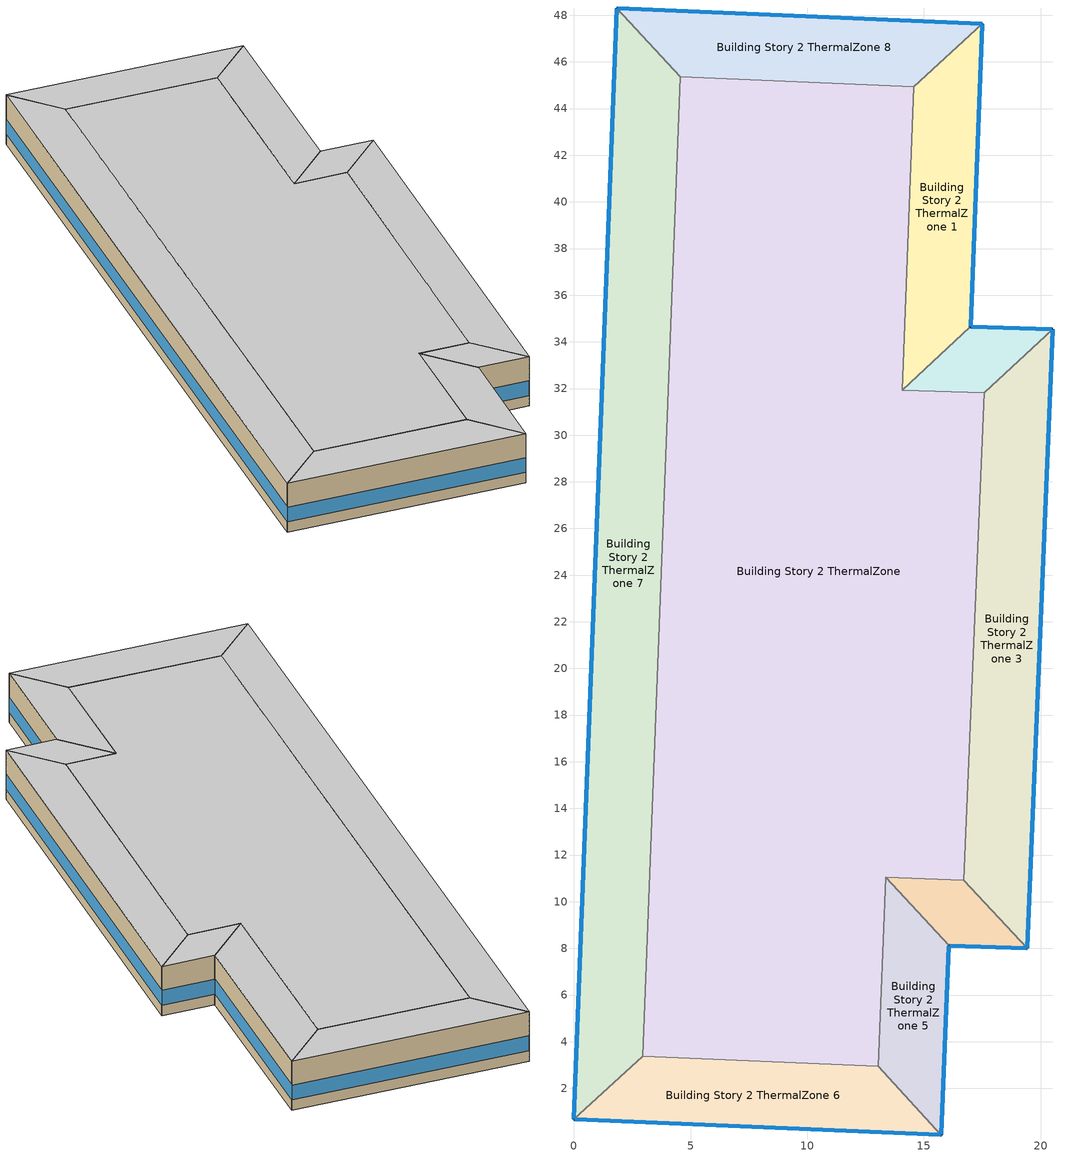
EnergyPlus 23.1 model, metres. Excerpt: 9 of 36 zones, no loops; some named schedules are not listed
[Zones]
Building Story 2 ThermalZone
 floor adiabatic (Typical Interior Ceiling): 14.56,44.93 14.07,31.92 17.59,31.82 16.71,10.93 13.36,11.04 13.03,2.94 2.94,3.38 4.55,45.37 z3.6
 wall adiabatic (Typical Interior Wall): 14.07,31.92 14.56,44.93 4.55,45.37 2.94,3.38 13.03,2.94 13.36,11.04 16.71,10.93 17.59,31.82 14.07,31.92 z3.6:7.2
 ceiling adiabatic (Typical Interior Floor): 4.55,45.37 2.94,3.38 13.03,2.94 13.36,11.04 16.71,10.93 17.59,31.82 14.07,31.92 14.56,44.93 z7.2
Building Story 2 ThermalZone 1
 floor adiabatic (Typical Interior Ceiling): 17.5,47.64 17,34.65 14.07,31.92 14.56,44.93 z3.6
 wall outside (Typical Insulated Steel Framed Exterior Wall R-12.99): 17,34.65 17.5,47.64 z3.6:7.2
 wall adiabatic (Typical Interior Wall): 17.5,47.64 14.56,44.93 14.07,31.92 17,34.65 z3.6:7.2
 window (U 0.55 SHGC 0.25): 17,34.68 17.5,47.62 z4.36:5.45
 ceiling adiabatic (Typical Interior Floor): 14.56,44.93 14.07,31.92 17,34.65 17.5,47.64 z7.2
Building Story 2 ThermalZone 2
 floor adiabatic (Typical Interior Ceiling): 17,34.65 20.52,34.54 17.59,31.82 14.07,31.92 z3.6
 wall outside (Typical Insulated Steel Framed Exterior Wall R-12.99): 20.52,34.54 17,34.65 z3.6:7.2
 wall adiabatic (Typical Interior Wall): 17,34.65 14.07,31.92 17.59,31.82 20.52,34.54 z3.6:7.2
 window (U 0.55 SHGC 0.25): 20.49,34.54 17.02,34.65 z4.36:5.46
 ceiling adiabatic (Typical Interior Floor): 14.07,31.92 17.59,31.82 20.52,34.54 17,34.65 z7.2
Building Story 2 ThermalZone 3
 floor adiabatic (Typical Interior Ceiling): 20.52,34.54 19.43,8 16.71,10.93 17.59,31.82 z3.6
 wall outside (Typical Insulated Steel Framed Exterior Wall R-12.99): 19.43,8 20.52,34.54 z3.6:7.2
 wall adiabatic (Typical Interior Wall): 20.52,34.54 17.59,31.82 16.71,10.93 19.43,8 z3.6:7.2
 window (U 0.55 SHGC 0.25): 19.43,8.02 20.51,34.51 z4.36:5.44
 ceiling adiabatic (Typical Interior Floor): 17.59,31.82 16.71,10.93 19.43,8 20.52,34.54 z7.2
Building Story 2 ThermalZone 4
 floor adiabatic (Typical Interior Ceiling): 19.43,8 16.08,8.11 13.36,11.04 16.71,10.93 z3.6
 wall outside (Typical Insulated Steel Framed Exterior Wall R-12.99): 16.08,8.11 19.43,8 z3.6:7.2
 wall adiabatic (Typical Interior Wall): 19.43,8 16.71,10.93 13.36,11.04 16.08,8.11 z3.6:7.2
 window (U 0.55 SHGC 0.25): 16.1,8.11 19.4,8 z4.36:5.46
 ceiling adiabatic (Typical Interior Floor): 16.71,10.93 13.36,11.04 16.08,8.11 19.43,8 z7.2
Building Story 2 ThermalZone 5
 floor adiabatic (Typical Interior Ceiling): 16.08,8.11 15.74,0 13.03,2.94 13.36,11.04 z3.6
 wall outside (Typical Insulated Steel Framed Exterior Wall R-12.99): 15.74,0 16.08,8.11 z3.6:7.2
 wall adiabatic (Typical Interior Wall): 16.08,8.11 13.36,11.04 13.03,2.94 15.74,0 z3.6:7.2
 window (U 0.55 SHGC 0.25): 15.74,0.03 16.08,8.08 z4.36:5.45
 ceiling adiabatic (Typical Interior Floor): 13.36,11.04 13.03,2.94 15.74,0 16.08,8.11 z7.2
Building Story 2 ThermalZone 6
 floor adiabatic (Typical Interior Ceiling): 15.74,0 0,0.67 2.94,3.38 13.03,2.94 z3.6
 wall outside (Typical Insulated Steel Framed Exterior Wall R-12.99): 0,0.67 15.74,0 z3.6:7.2
 wall adiabatic (Typical Interior Wall): 15.74,0 13.03,2.94 2.94,3.38 0,0.67 z3.6:7.2
 window (U 0.55 SHGC 0.25): 0.03,0.67 15.72,0 z4.36:5.45
 ceiling adiabatic (Typical Interior Ceiling): 13.03,2.94 2.94,3.38 0,0.67 15.74,0 z7.2
Building Story 2 ThermalZone 7
 floor adiabatic (Typical Interior Floor): 0,0.67 1.84,48.31 4.55,45.37 2.94,3.38 z3.6
 wall outside (Typical Insulated Steel Framed Exterior Wall R-12.99): 1.84,48.31 0,0.67 z3.6:7.2
 wall adiabatic (Typical Interior Wall): 0,0.67 2.94,3.38 4.55,45.37 1.84,48.31 z3.6:7.2
 window (U 0.55 SHGC 0.25): 1.84,48.29 0,0.69 z4.36:5.44
 ceiling adiabatic (Typical Interior Ceiling): 2.94,3.38 4.55,45.37 1.84,48.31 0,0.67 z7.2
Building Story 2 ThermalZone 8
 floor adiabatic (Typical Interior Floor): 1.84,48.31 17.5,47.64 14.56,44.93 4.55,45.37 z3.6
 wall outside (Typical Insulated Steel Framed Exterior Wall R-12.99): 17.5,47.64 1.84,48.31 z3.6:7.2
 wall adiabatic (Typical Interior Wall): 1.84,48.31 4.55,45.37 14.56,44.93 17.5,47.64 z3.6:7.2
 window (U 0.55 SHGC 0.25): 17.48,47.65 1.87,48.31 z4.36:5.45
 ceiling adiabatic (Typical Interior Ceiling): 4.55,45.37 14.56,44.93 17.5,47.64 1.84,48.31 z7.2
[Building]
bld_35: Terrain=City
[Site:Location]
Jack Northrop Fld H_CA_USA: Latitude {deg}=41.3121; Longitude {deg}=-105.584; Time Zone {hr}=-8; Elevation {m}=21
[Site:GroundTemperature:FCfactorMethod]
18.8, 14.3, 13.6, 13.2, 13.3, 12.6, 15.3, 15.6, 17.7, 19.4, 19.7, 18.5
[Site:WaterMainsTemperature]
Calculation Method=Correlation; Annual Average Outdoor Air Temperature {C}=8.96667; Maximum Difference In Monthly Average Outdoor Air Temperatures {deltaC}=26.2
[SizingPeriod:DesignDay] Day of Month=21; Dry-Bulb Temperature Range Modifier Type=DefaultMultipliers; Humidity Condition Type=Wetbulb; Barometric Pressure {Pa}=98769; Rain Indicator=No; Snow Indicator=No; Daylight Saving Time Indicator=No; Begin Environment Reset Mode=FullResetAtBeginEnvironment
Name | Month | Day Type | Maximum Dry-Bulb Temperature {C} | Daily Dry-Bulb Temperature Range {deltaC} | Wetbulb or DewPoint at Maximum Dry-Bulb {C} | Wind Speed {m/s} | Wind Direction {deg} | Solar Model Indicator | ASHRAE Clear Sky Optical Depth for Beam Irradiance (taub) | ASHRAE Clear Sky Optical Depth for Diffuse Irradiance (taud) | Sky Clearness
Buffalo Niagara Intl Ap Ann Clg .4% Condns DB=>MWB 1 | 7 | SummerDesignDay | 30.3 | 9.3 | 21.8 | 5.7 | 240 | ASHRAETau | 0.462 | 2.001
Buffalo Niagara Intl Ap Ann Clg .4% Condns WB=>MDB 1 | 7 | SummerDesignDay | 27.8 | 9.3 | 23.8 | 5.7 | 240 | ASHRAETau | 0.462 | 2.001
Buffalo Niagara Intl Ap Ann Htg 99.6% Condns DB 1 | 1 | WinterDesignDay | -16.3 | 0 | -16.3 | 5.1 | 270 | ASHRAEClearSky |  |  | 0
[Material] Thermal Absorptance=0.9; Solar Absorptance=0.7
Name | Roughness | Thickness {m} | Conductivity {W/m-K} | Density {kg/m3} | Specific Heat {J/kg-K} | Visible Absorptance
100mm Normalweight concrete floor | MediumRough | 0.1016 | 2.31045 | 2322 | 832.557 | 0.7
25mm Stucco | Smooth | 0.0254 | 0.72 | 1856 | 840 | 0.7
5/8 in. Gypsum Board | MediumSmooth | 0.0159 | 0.16 | 800 | 1090 | 0.7
G01 13mm gypsum board | Smooth | 0.0127 | 0.160031 | 800.001 | 1090.73 | 0.5
Std Wood 6inch 1; Std Wood 6inch 2 | MediumSmooth | 0.15 | 0.12 | 540 | 1210 | 0.7
[Material:NoMass] Roughness=Smooth; Thermal Absorptance=0.9; Solar Absorptance=0.7
Name | Thermal Resistance {m2-K/W} | Visible Absorptance
CP02 CARPET PAD | 0.21648 | 0.8
Typical Insulation R-10.81 | 1.90342 | 0.7
[WindowMaterial:Gas]
Gap_1_W_0_0032: Gas Type=Air; Thickness {m}=0.0032
[WindowMaterial:Glazing] Optical Data Type=SpectralAverage; Infrared Transmittance at Normal Incidence=0; Back Side Infrared Hemispherical Emissivity=0.84; Conductivity {W/m-K}=1; Dirt Correction Factor for Solar and Visible Transmittance=1; Solar Diffusing=No
Name | Thickness {m} | Solar Transmittance at Normal Incidence | Front Side Solar Reflectance at Normal Incidence | Back Side Solar Reflectance at Normal Incidence | Visible Transmittance at Normal Incidence | Front Side Visible Reflectance at Normal Incidence | Back Side Visible Reflectance at Normal Incidence | Front Side Infrared Hemispherical Emissivity
Glass_2022F_LayerAvg | 0.0039 | 0.355897 | 0.394095 | 0.265645 | 0.677694 | 0.042734 | 0.05547 | 0.046
Glass_2175_LayerAvg | 0.0086 | 0.167758 | 0.217606 | 0.437978 | 0.416044 | 0.078729 | 0.10654 | 0.84
[Construction]
InteriorFurnishings 1: Std Wood 6inch 1
InteriorFurnishings 2: Std Wood 6inch 2
Typical Insulated Steel Framed Exterior Wall R-12.99: 25mm Stucco, 5/8 in. Gypsum Board, Typical Insulation R-10.81, 5/8 in. Gypsum Board
Typical Interior Ceiling: CP02 CARPET PAD, 100mm Normalweight concrete floor
Typical Interior Floor: 100mm Normalweight concrete floor, CP02 CARPET PAD
Typical Interior Wall: G01 13mm gypsum board, G01 13mm gypsum board
U 0.55 SHGC 0.25: Glass_2175_LayerAvg, Gap_1_W_0_0032, Glass_2022F_LayerAvg
[Zone] Multiplier=1; Part of Total Floor Area=Yes
Building Story 2 ThermalZone; Building Story 2 ThermalZone 1; Building Story 2 ThermalZone 2; Building Story 2 ThermalZone 3; Building Story 2 ThermalZone 4; Building Story 2 ThermalZone 5; Building Story 2 ThermalZone 6; Building Story 2 ThermalZone 7; Building Story 2 ThermalZone 8
[Space] Space Type=Story Mid Blended Space Type
Name | Zone
Building Story 2 Space | Building Story 2 ThermalZone
Building Story 2 Space 1 | Building Story 2 ThermalZone 1
Building Story 2 Space 2 | Building Story 2 ThermalZone 2
Building Story 2 Space 3 | Building Story 2 ThermalZone 3
Building Story 2 Space 4 | Building Story 2 ThermalZone 4
Building Story 2 Space 5 | Building Story 2 ThermalZone 5
Building Story 2 Space 6 | Building Story 2 ThermalZone 6
Building Story 2 Space 7 | Building Story 2 ThermalZone 7
Building Story 2 Space 8 | Building Story 2 ThermalZone 8
[SpaceList]
Story Mid Blended Space Type: Building Story 2 Space 5, Building Story 2 Space 2, Building Story 2 Space 4, Building Story 2 Space 3, Building Story 2 Space, Building Story 2 Space 8, Building Story 2 Space 7, Building Story 2 Space 6, Building Story 2 Space 1
[InternalMass]
Name | Construction | Zone or ZoneList | Space or SpaceList | Surface Area {m2}
Building Story 2 Space 5 SecondarySchool Classroom A  - Story Mid Mass; Building Story 2 Space 5 SecondarySchool Classroom C  - Story Mid Mass | InteriorFurnishings 1 | Building Story 2 ThermalZone 5 | Building Story 2 Space 5 | 9.06851
Building Story 2 Space 2 SecondarySchool Classroom A  - Story Mid Mass; Building Story 2 Space 2 SecondarySchool Classroom C  - Story Mid Mass | InteriorFurnishings 1 | Building Story 2 ThermalZone 2 | Building Story 2 Space 2 | 3.91181
Building Story 2 Space 4 SecondarySchool Classroom A  - Story Mid Mass; Building Story 2 Space 4 SecondarySchool Classroom C  - Story Mid Mass | InteriorFurnishings 1 | Building Story 2 ThermalZone 4 | Building Story 2 Space 4 | 3.7592
Building Story 2 Space 3 SecondarySchool Classroom A  - Story Mid Mass; Building Story 2 Space 3 SecondarySchool Classroom C  - Story Mid Mass | InteriorFurnishings 1 | Building Story 2 ThermalZone 3 | Building Story 2 Space 3 | 26.5118
Building Story 2 Space SecondarySchool Classroom A  - Story Mid Mass; Building Story 2 Space SecondarySchool Classroom C  - Story Mid Mass | InteriorFurnishings 1 | Building Story 2 ThermalZone | Building Story 2 Space | 195.399
Building Story 2 Space 8 SecondarySchool Classroom A  - Story Mid Mass; Building Story 2 Space 8 SecondarySchool Classroom C  - Story Mid Mass | InteriorFurnishings 1 | Building Story 2 ThermalZone 8 | Building Story 2 Space 8 | 14.3523
Building Story 2 Space 7 SecondarySchool Classroom A  - Story Mid Mass; Building Story 2 Space 7 SecondarySchool Classroom C  - Story Mid Mass | InteriorFurnishings 1 | Building Story 2 ThermalZone 7 | Building Story 2 Space 7 | 50.1141
Building Story 2 Space 6 SecondarySchool Classroom A  - Story Mid Mass; Building Story 2 Space 6 SecondarySchool Classroom C  - Story Mid Mass | InteriorFurnishings 1 | Building Story 2 ThermalZone 6 | Building Story 2 Space 6 | 14.4575
Building Story 2 Space 1 SecondarySchool Classroom A  - Story Mid Mass; Building Story 2 Space 1 SecondarySchool Classroom C  - Story Mid Mass | InteriorFurnishings 1 | Building Story 2 ThermalZone 1 | Building Story 2 Space 1 | 14.5359
Building Story 2 Space 5 SecondarySchool Classroom A end_a - Story Mid Mass; Building Story 2 Space 5 SecondarySchool Classroom C end_a - Story Mid Mass | InteriorFurnishings 1 | Building Story 2 ThermalZone 5 | Building Story 2 Space 5 | 1.73314
Building Story 2 Space 2 SecondarySchool Classroom A end_a - Story Mid Mass; Building Story 2 Space 2 SecondarySchool Classroom C end_a - Story Mid Mass | InteriorFurnishings 1 | Building Story 2 ThermalZone 2 | Building Story 2 Space 2 | 0.74761
Building Story 2 Space 4 SecondarySchool Classroom A end_a - Story Mid Mass; Building Story 2 Space 4 SecondarySchool Classroom C end_a - Story Mid Mass | InteriorFurnishings 1 | Building Story 2 ThermalZone 4 | Building Story 2 Space 4 | 0.718444
Building Story 2 Space 3 SecondarySchool Classroom A end_a - Story Mid Mass; Building Story 2 Space 3 SecondarySchool Classroom C end_a - Story Mid Mass | InteriorFurnishings 1 | Building Story 2 ThermalZone 3 | Building Story 2 Space 3 | 5.06683
Building Story 2 Space SecondarySchool Classroom A end_a - Story Mid Mass; Building Story 2 Space SecondarySchool Classroom C end_a - Story Mid Mass | InteriorFurnishings 1 | Building Story 2 ThermalZone | Building Story 2 Space | 37.3438
Building Story 2 Space 8 SecondarySchool Classroom A end_a - Story Mid Mass; Building Story 2 Space 8 SecondarySchool Classroom C end_a - Story Mid Mass | InteriorFurnishings 1 | Building Story 2 ThermalZone 8 | Building Story 2 Space 8 | 2.74295
Building Story 2 Space 7 SecondarySchool Classroom A end_a - Story Mid Mass; Building Story 2 Space 7 SecondarySchool Classroom C end_a - Story Mid Mass | InteriorFurnishings 1 | Building Story 2 ThermalZone 7 | Building Story 2 Space 7 | 9.57761
Building Story 2 Space 6 SecondarySchool Classroom A end_a - Story Mid Mass; Building Story 2 Space 6 SecondarySchool Classroom C end_a - Story Mid Mass | InteriorFurnishings 1 | Building Story 2 ThermalZone 6 | Building Story 2 Space 6 | 2.76307
Building Story 2 Space 1 SecondarySchool Classroom A end_a - Story Mid Mass; Building Story 2 Space 1 SecondarySchool Classroom C end_a - Story Mid Mass | InteriorFurnishings 1 | Building Story 2 ThermalZone 1 | Building Story 2 Space 1 | 2.77805
Building Story 2 Space 5 SecondarySchool Corridor B  - Story Mid Mass | InteriorFurnishings 1 | Building Story 2 ThermalZone 5 | Building Story 2 Space 5 | 12.7872
Building Story 2 Space 2 SecondarySchool Corridor B  - Story Mid Mass | InteriorFurnishings 1 | Building Story 2 ThermalZone 2 | Building Story 2 Space 2 | 5.5159
Building Story 2 Space 4 SecondarySchool Corridor B  - Story Mid Mass | InteriorFurnishings 1 | Building Story 2 ThermalZone 4 | Building Story 2 Space 4 | 5.30071
Building Story 2 Space 3 SecondarySchool Corridor B  - Story Mid Mass | InteriorFurnishings 1 | Building Story 2 ThermalZone 3 | Building Story 2 Space 3 | 37.3833
Building Story 2 Space SecondarySchool Corridor B  - Story Mid Mass | InteriorFurnishings 1 | Building Story 2 ThermalZone | Building Story 2 Space | 275.524
Building Story 2 Space 8 SecondarySchool Corridor B  - Story Mid Mass | InteriorFurnishings 1 | Building Story 2 ThermalZone 8 | Building Story 2 Space 8 | 20.2376
Building Story 2 Space 7 SecondarySchool Corridor B  - Story Mid Mass | InteriorFurnishings 1 | Building Story 2 ThermalZone 7 | Building Story 2 Space 7 | 70.664
Building Story 2 Space 6 SecondarySchool Corridor B  - Story Mid Mass | InteriorFurnishings 1 | Building Story 2 ThermalZone 6 | Building Story 2 Space 6 | 20.386
Building Story 2 Space 1 SecondarySchool Corridor B  - Story Mid Mass | InteriorFurnishings 1 | Building Story 2 ThermalZone 1 | Building Story 2 Space 1 | 20.4966
Building Story 2 Space 5 SecondarySchool Corridor B end_a - Story Mid Mass | InteriorFurnishings 1 | Building Story 2 ThermalZone 5 | Building Story 2 Space 5 | 2.44383
Building Story 2 Space 2 SecondarySchool Corridor B end_a - Story Mid Mass | InteriorFurnishings 1 | Building Story 2 ThermalZone 2 | Building Story 2 Space 2 | 1.05418
Building Story 2 Space 4 SecondarySchool Corridor B end_a - Story Mid Mass | InteriorFurnishings 1 | Building Story 2 ThermalZone 4 | Building Story 2 Space 4 | 1.01305
Building Story 2 Space 3 SecondarySchool Corridor B end_a - Story Mid Mass | InteriorFurnishings 1 | Building Story 2 ThermalZone 3 | Building Story 2 Space 3 | 7.14455
Building Story 2 Space SecondarySchool Corridor B end_a - Story Mid Mass | InteriorFurnishings 1 | Building Story 2 ThermalZone | Building Story 2 Space | 52.6571
Building Story 2 Space 8 SecondarySchool Corridor B end_a - Story Mid Mass | InteriorFurnishings 1 | Building Story 2 ThermalZone 8 | Building Story 2 Space 8 | 3.86774
Building Story 2 Space 7 SecondarySchool Corridor B end_a - Story Mid Mass | InteriorFurnishings 1 | Building Story 2 ThermalZone 7 | Building Story 2 Space 7 | 13.505
Building Story 2 Space 6 SecondarySchool Corridor B end_a - Story Mid Mass | InteriorFurnishings 1 | Building Story 2 ThermalZone 6 | Building Story 2 Space 6 | 3.8961
Building Story 2 Space 1 SecondarySchool Corridor B end_a - Story Mid Mass | InteriorFurnishings 1 | Building Story 2 ThermalZone 1 | Building Story 2 Space 1 | 3.91722
Building Story 2 Space 5 SecondarySchool Gym A  - Story Mid Mass; Building Story 2 Space 5 SecondarySchool Gym C  - Story Mid Mass | InteriorFurnishings 1 | Building Story 2 ThermalZone 5 | Building Story 2 Space 5 | 0.611225
Building Story 2 Space 2 SecondarySchool Gym A  - Story Mid Mass; Building Story 2 Space 2 SecondarySchool Gym C  - Story Mid Mass | InteriorFurnishings 1 | Building Story 2 ThermalZone 2 | Building Story 2 Space 2 | 0.263659
Building Story 2 Space 4 SecondarySchool Gym A  - Story Mid Mass; Building Story 2 Space 4 SecondarySchool Gym C  - Story Mid Mass | InteriorFurnishings 1 | Building Story 2 ThermalZone 4 | Building Story 2 Space 4 | 0.253373
Building Story 2 Space 3 SecondarySchool Gym A  - Story Mid Mass; Building Story 2 Space 3 SecondarySchool Gym C  - Story Mid Mass | InteriorFurnishings 1 | Building Story 2 ThermalZone 3 | Building Story 2 Space 3 | 1.78692
Building Story 2 Space SecondarySchool Gym A  - Story Mid Mass; Building Story 2 Space SecondarySchool Gym C  - Story Mid Mass | InteriorFurnishings 1 | Building Story 2 ThermalZone | Building Story 2 Space | 13.17
Building Story 2 Space 8 SecondarySchool Gym A  - Story Mid Mass; Building Story 2 Space 8 SecondarySchool Gym C  - Story Mid Mass | InteriorFurnishings 1 | Building Story 2 ThermalZone 8 | Building Story 2 Space 8 | 0.967356
Building Story 2 Space 7 SecondarySchool Gym A  - Story Mid Mass; Building Story 2 Space 7 SecondarySchool Gym C  - Story Mid Mass | InteriorFurnishings 1 | Building Story 2 ThermalZone 7 | Building Story 2 Space 7 | 3.37773
Building Story 2 Space 6 SecondarySchool Gym A  - Story Mid Mass; Building Story 2 Space 6 SecondarySchool Gym C  - Story Mid Mass | InteriorFurnishings 1 | Building Story 2 ThermalZone 6 | Building Story 2 Space 6 | 0.974449
Building Story 2 Space 1 SecondarySchool Gym A  - Story Mid Mass; Building Story 2 Space 1 SecondarySchool Gym C  - Story Mid Mass | InteriorFurnishings 1 | Building Story 2 ThermalZone 1 | Building Story 2 Space 1 | 0.979733
Building Story 2 Space 5 SecondarySchool Gym A end_b - Story Mid Mass; Building Story 2 Space 5 SecondarySchool Gym C end_b - Story Mid Mass | InteriorFurnishings 1 | Building Story 2 ThermalZone 5 | Building Story 2 Space 5 | 1.14124
Building Story 2 Space 2 SecondarySchool Gym A end_b - Story Mid Mass; Building Story 2 Space 2 SecondarySchool Gym C end_b - Story Mid Mass | InteriorFurnishings 1 | Building Story 2 ThermalZone 2 | Building Story 2 Space 2 | 0.492288
Building Story 2 Space 4 SecondarySchool Gym A end_b - Story Mid Mass; Building Story 2 Space 4 SecondarySchool Gym C end_b - Story Mid Mass | InteriorFurnishings 1 | Building Story 2 ThermalZone 4 | Building Story 2 Space 4 | 0.473082
Building Story 2 Space 3 SecondarySchool Gym A end_b - Story Mid Mass; Building Story 2 Space 3 SecondarySchool Gym C end_b - Story Mid Mass | InteriorFurnishings 1 | Building Story 2 ThermalZone 3 | Building Story 2 Space 3 | 3.33642
Building Story 2 Space SecondarySchool Gym A end_b - Story Mid Mass; Building Story 2 Space SecondarySchool Gym C end_b - Story Mid Mass | InteriorFurnishings 1 | Building Story 2 ThermalZone | Building Story 2 Space | 24.5902
Building Story 2 Space 8 SecondarySchool Gym A end_b - Story Mid Mass; Building Story 2 Space 8 SecondarySchool Gym C end_b - Story Mid Mass | InteriorFurnishings 1 | Building Story 2 ThermalZone 8 | Building Story 2 Space 8 | 1.80619
Building Story 2 Space 7 SecondarySchool Gym A end_b - Story Mid Mass; Building Story 2 Space 7 SecondarySchool Gym C end_b - Story Mid Mass | InteriorFurnishings 1 | Building Story 2 ThermalZone 7 | Building Story 2 Space 7 | 6.30669
Building Story 2 Space 6 SecondarySchool Gym A end_b - Story Mid Mass; Building Story 2 Space 6 SecondarySchool Gym C end_b - Story Mid Mass | InteriorFurnishings 1 | Building Story 2 ThermalZone 6 | Building Story 2 Space 6 | 1.81943
Building Story 2 Space 1 SecondarySchool Gym A end_b - Story Mid Mass; Building Story 2 Space 1 SecondarySchool Gym C end_b - Story Mid Mass | InteriorFurnishings 1 | Building Story 2 ThermalZone 1 | Building Story 2 Space 1 | 1.8293
Building Story 2 Space 5 SecondarySchool Gym B  - Story Mid Mass | InteriorFurnishings 1 | Building Story 2 ThermalZone 5 | Building Story 2 Space 5 | 1.94288
Building Story 2 Space 2 SecondarySchool Gym B  - Story Mid Mass | InteriorFurnishings 1 | Building Story 2 ThermalZone 2 | Building Story 2 Space 2 | 0.838085
Building Story 2 Space 4 SecondarySchool Gym B  - Story Mid Mass | InteriorFurnishings 1 | Building Story 2 ThermalZone 4 | Building Story 2 Space 4 | 0.805389
Building Story 2 Space 3 SecondarySchool Gym B  - Story Mid Mass | InteriorFurnishings 1 | Building Story 2 ThermalZone 3 | Building Story 2 Space 3 | 5.68002
Building Story 2 Space SecondarySchool Gym B  - Story Mid Mass | InteriorFurnishings 1 | Building Story 2 ThermalZone | Building Story 2 Space | 41.8631
Building Story 2 Space 8 SecondarySchool Gym B  - Story Mid Mass | InteriorFurnishings 1 | Building Story 2 ThermalZone 8 | Building Story 2 Space 8 | 3.07491
Building Story 2 Space 7 SecondarySchool Gym B  - Story Mid Mass | InteriorFurnishings 1 | Building Story 2 ThermalZone 7 | Building Story 2 Space 7 | 10.7367
Building Story 2 Space 6 SecondarySchool Gym B  - Story Mid Mass | InteriorFurnishings 1 | Building Story 2 ThermalZone 6 | Building Story 2 Space 6 | 3.09745
Building Story 2 Space 1 SecondarySchool Gym B  - Story Mid Mass | InteriorFurnishings 1 | Building Story 2 ThermalZone 1 | Building Story 2 Space 1 | 3.11425
Building Story 2 Space 5 SecondarySchool Gym B end_b - Story Mid Mass | InteriorFurnishings 1 | Building Story 2 ThermalZone 5 | Building Story 2 Space 5 | 3.62763
Building Story 2 Space 2 SecondarySchool Gym B end_b - Story Mid Mass | InteriorFurnishings 1 | Building Story 2 ThermalZone 2 | Building Story 2 Space 2 | 1.56482
Building Story 2 Space 4 SecondarySchool Gym B end_b - Story Mid Mass | InteriorFurnishings 1 | Building Story 2 ThermalZone 4 | Building Story 2 Space 4 | 1.50377
Building Story 2 Space 3 SecondarySchool Gym B end_b - Story Mid Mass | InteriorFurnishings 1 | Building Story 2 ThermalZone 3 | Building Story 2 Space 3 | 10.6054
Building Story 2 Space SecondarySchool Gym B end_b - Story Mid Mass | InteriorFurnishings 1 | Building Story 2 ThermalZone | Building Story 2 Space | 78.1642
Building Story 2 Space 8 SecondarySchool Gym B end_b - Story Mid Mass | InteriorFurnishings 1 | Building Story 2 ThermalZone 8 | Building Story 2 Space 8 | 5.74127
Building Story 2 Space 7 SecondarySchool Gym B end_b - Story Mid Mass | InteriorFurnishings 1 | Building Story 2 ThermalZone 7 | Building Story 2 Space 7 | 20.0469
Building Story 2 Space 6 SecondarySchool Gym B end_b - Story Mid Mass | InteriorFurnishings 1 | Building Story 2 ThermalZone 6 | Building Story 2 Space 6 | 5.78337
Building Story 2 Space 1 SecondarySchool Gym B end_b - Story Mid Mass | InteriorFurnishings 1 | Building Story 2 ThermalZone 1 | Building Story 2 Space 1 | 5.81473
Building Story 2 Space Mass | InteriorFurnishings 2 | Building Story 2 ThermalZone | Building Story 2 Space | 989.214
Building Story 2 Space 1 Mass | InteriorFurnishings 2 | Building Story 2 ThermalZone 1 | Building Story 2 Space 1 | 73.5888
Building Story 2 Space 2 Mass | InteriorFurnishings 2 | Building Story 2 ThermalZone 2 | Building Story 2 Space 2 | 19.8037
Building Story 2 Space 3 Mass | InteriorFurnishings 2 | Building Story 2 ThermalZone 3 | Building Story 2 Space 3 | 134.217
Building Story 2 Space 4 Mass | InteriorFurnishings 2 | Building Story 2 ThermalZone 4 | Building Story 2 Space 4 | 19.0311
Building Story 2 Space 5 Mass | InteriorFurnishings 2 | Building Story 2 ThermalZone 5 | Building Story 2 Space 5 | 45.9097
Building Story 2 Space 6 Mass | InteriorFurnishings 2 | Building Story 2 ThermalZone 6 | Building Story 2 Space 6 | 73.1919
Building Story 2 Space 7 Mass | InteriorFurnishings 2 | Building Story 2 ThermalZone 7 | Building Story 2 Space 7 | 253.705
Building Story 2 Space 8 Mass | InteriorFurnishings 2 | Building Story 2 ThermalZone 8 | Building Story 2 Space 8 | 72.6592
[Lights] Zone or ZoneList or Space or SpaceList=Story Mid Blended Space Type; Design Level Calculation Method=Watts/Area; Return Air Fraction=0; Fraction Radiant=0.37; Fraction Visible=0.2; Fraction Replaceable=1
Name | Schedule | Watts per Zone Floor Area {W/m2}
SecondarySchool Classroom Lights 1 | SchoolSecondary BLDG_LIGHT_CLASSROOM_SCH_2013 | 6.28069
SecondarySchool Corridor Lights 1 | SchoolSecondary BLDG_LIGHT_CORRIDOR_SCH_2013 | 2.35688
SecondarySchool Gym Lights 2 | SchoolSecondary BLDG_LIGHT_GYM_SCH_2013 | 1.53202
[People] Zone or ZoneList or Space or SpaceList=Story Mid Blended Space Type; Number of People Calculation Method=People/Area; Fraction Radiant=0.3; Activity Level Schedule=SchoolSecondary ACTIVITY_SCH; Enable ASHRAE 55 Comfort Warnings=Yes; Mean Radiant Temperature Calculation Type=ZoneAveraged; Work Efficiency Schedule=Work Efficiency Schedule; Clothing Insulation Schedule=Clothing Schedule; Air Velocity Schedule=Air Velocity Schedule; Thermal Comfort Model 1 Type=Fanger
Name | Number of People Schedule | People per Floor Area {person/m2}
SecondarySchool Classroom People 1 | SchoolSecondary BLDG_OCC_SCH | 0.177277
SecondarySchool Gym People 2 | SchoolSecondary BLDG_OCC_SCH_Gym | 0.0638343
[ElectricEquipment] Zone or ZoneList or Space or SpaceList=Story Mid Blended Space Type; Schedule=SchoolSecondary BLDG_EQUIP_SCH_2013; Design Level Calculation Method=Watts/Area; Fraction Latent=0; Fraction Radiant=0.5; Fraction Lost=0
Name | Watts per Zone Floor Area {W/m2}
SecondarySchool Classroom Elec Equip 1 | 4.70545
SecondarySchool Corridor Elec Equip 1 | 1.32128
SecondarySchool Gym Elec Equip 2 | 0.978793
[ZoneInfiltration:DesignFlowRate] Zone or ZoneList or Space or SpaceList=Story Mid Blended Space Type; Schedule=Always On Discrete; Design Flow Rate Calculation Method=Flow/ExteriorArea; Constant Term Coefficient=0; Temperature Term Coefficient=0; Velocity Term Coefficient=0.224; Velocity Squared Term Coefficient=0
Name | Flow Rate per Exterior Surface Area {m3/s-m2}
SecondarySchool Classroom A  - Story Mid Infiltration; SecondarySchool Classroom C  - Story Mid Infiltration | 0.000115097
SecondarySchool Classroom A end_a - Story Mid Infiltration; SecondarySchool Classroom C end_a - Story Mid Infiltration | 5.54024e-05
SecondarySchool Corridor B end_a - Story Mid Infiltration | 4.71038e-05
SecondarySchool Gym A  - Story Mid Infiltration; SecondarySchool Gym C  - Story Mid Infiltration | 1.17811e-05
SecondarySchool Gym A end_b - Story Mid Infiltration; SecondarySchool Gym C end_b - Story Mid Infiltration | 4.39938e-05
SecondarySchool Gym B end_b - Story Mid Infiltration | 6.99209e-05
[Daylighting:Controls] Lighting Control Type=Stepped; Minimum Input Power Fraction for Continuous or ContinuousOff Dimming Control=0.3; Minimum Light Output Fraction for Continuous or ContinuousOff Dimming Control=0.2; Number of Stepped Control Steps=3; Probability Lighting will be Reset When Needed in Manual Stepped Control=1; Glare Calculation Azimuth Angle of View Direction Clockwise from Zone y-Axis {deg}=-0; Maximum Allowable Discomfort Glare Index=22; Illuminance Setpoint at Reference Point 1 {lux}=215; Illuminance Setpoint at Reference Point 2 {lux}=215
Name | Zone or Space | Glare Calculation Daylighting Reference Point | Daylighting Reference Point 1 | Fraction of Lights Controlled by Reference Point 1 | Daylighting Reference Point 2 | Fraction of Lights Controlled by Reference Point 2
Building Story 2 ThermalZone 1 DaylightingControls | Building Story 2 ThermalZone 1 | Building Story 2 Space 1 Daylt Sensor 1 | Building Story 2 Space 1 Daylt Sensor 1 | 0.641 | Building Story 2 Space 1 Daylt Sensor 2 | 0.309
Building Story 2 ThermalZone 3 DaylightingControls | Building Story 2 ThermalZone 3 | Building Story 2 Space 3 Daylt Sensor 1 | Building Story 2 Space 3 Daylt Sensor 1 | 0.679 | Building Story 2 Space 3 Daylt Sensor 2 | 0.32
Building Story 2 ThermalZone 6 DaylightingControls | Building Story 2 ThermalZone 6 | Building Story 2 Space 6 Daylt Sensor 1 | Building Story 2 Space 6 Daylt Sensor 1 | 0.702 | Building Story 2 Space 6 Daylt Sensor 2 | 0.297
Building Story 2 ThermalZone 7 DaylightingControls | Building Story 2 ThermalZone 7 | Building Story 2 Space 7 Daylt Sensor 1 | Building Story 2 Space 7 Daylt Sensor 1 | 0.666 | Building Story 2 Space 7 Daylt Sensor 2 | 0.333
Building Story 2 ThermalZone 8 DaylightingControls | Building Story 2 ThermalZone 8 | Building Story 2 Space 8 Daylt Sensor 1 | Building Story 2 Space 8 Daylt Sensor 1 | 0.702 | Building Story 2 Space 8 Daylt Sensor 2 | 0.297
[Exterior:Lights] Control Option=AstronomicalClock
Name | Schedule | Design Level {W}
Building Facades | Schedule Ruleset 1 | 582.6
Main Entries | Schedule Ruleset 2 | 240
Other Doors | Schedule Ruleset 2 | 164.371
Parking Areas and Drives | Schedule Ruleset 2 | 3458.07
[Schedule:Week:Daily]
SchoolSecondary BLDG_LIGHT_CLASSROOM_SCH_2013 Week Rule - Jan1-Jan3: SchoolSecondary BLDG_LIGHT_CLASSROOM_SCH_2013 Wkdy Day, SchoolSecondary BLDG_LIGHT_CLASSROOM_SCH_2013 Wkdy Day, SchoolSecondary BLDG_LIGHT_CLASSROOM_SCH_2013 Wkdy Day, SchoolSecondary BLDG_LIGHT_CLASSROOM_SCH_2013 Wkdy Day, SchoolSecondary BLDG_LIGHT_CLASSROOM_SCH_2013 Wkdy Day, SchoolSecondary BLDG_LIGHT_CLASSROOM_SCH_2013 Wkdy Day, SchoolSecondary BLDG_LIGHT_CLASSROOM_SCH_2013 Wknd Day, SchoolSecondary BLDG_LIGHT_CLASSROOM_SCH_2013 Default, SchoolSecondary BLDG_LIGHT_CLASSROOM_SCH_2013 Summer Design Day, SchoolSecondary BLDG_LIGHT_CLASSROOM_SCH_2013 Winter Design Day, SchoolSecondary BLDG_LIGHT_CLASSROOM_SCH_2013 Default, SchoolSecondary BLDG_LIGHT_CLASSROOM_SCH_2013 Default
SchoolSecondary BLDG_LIGHT_CLASSROOM_SCH_2013 Week Rule - Jan4-Jun27: SchoolSecondary BLDG_LIGHT_CLASSROOM_SCH_2013 Wknd Day, SchoolSecondary BLDG_LIGHT_CLASSROOM_SCH_2013 Wkdy Day, SchoolSecondary BLDG_LIGHT_CLASSROOM_SCH_2013 Wkdy Day, SchoolSecondary BLDG_LIGHT_CLASSROOM_SCH_2013 Wkdy Day, SchoolSecondary BLDG_LIGHT_CLASSROOM_SCH_2013 Wkdy Day, SchoolSecondary BLDG_LIGHT_CLASSROOM_SCH_2013 Wkdy Day, SchoolSecondary BLDG_LIGHT_CLASSROOM_SCH_2013 Wknd Day, SchoolSecondary BLDG_LIGHT_CLASSROOM_SCH_2013 Default, SchoolSecondary BLDG_LIGHT_CLASSROOM_SCH_2013 Summer Design Day, SchoolSecondary BLDG_LIGHT_CLASSROOM_SCH_2013 Winter Design Day, SchoolSecondary BLDG_LIGHT_CLASSROOM_SCH_2013 Default, SchoolSecondary BLDG_LIGHT_CLASSROOM_SCH_2013 Default
SchoolSecondary BLDG_LIGHT_CLASSROOM_SCH_2013 Week Rule - Jun28-Jul4: SchoolSecondary BLDG_LIGHT_CLASSROOM_SCH_2013 Wknd Day, SchoolSecondary BLDG_LIGHT_CLASSROOM_SCH_2013 Wkdy Day, SchoolSecondary BLDG_LIGHT_CLASSROOM_SCH_2013 Wkdy Day, SchoolSecondary BLDG_LIGHT_CLASSROOM_SCH_2013 Wkdy Day 1, SchoolSecondary BLDG_LIGHT_CLASSROOM_SCH_2013 Wkdy Day 1, SchoolSecondary BLDG_LIGHT_CLASSROOM_SCH_2013 Wkdy Day 1, SchoolSecondary BLDG_LIGHT_CLASSROOM_SCH_2013 Wknd Day 1, SchoolSecondary BLDG_LIGHT_CLASSROOM_SCH_2013 Default, SchoolSecondary BLDG_LIGHT_CLASSROOM_SCH_2013 Summer Design Day, SchoolSecondary BLDG_LIGHT_CLASSROOM_SCH_2013 Winter Design Day, SchoolSecondary BLDG_LIGHT_CLASSROOM_SCH_2013 Default, SchoolSecondary BLDG_LIGHT_CLASSROOM_SCH_2013 Default
SchoolSecondary BLDG_LIGHT_CLASSROOM_SCH_2013 Week Rule - Jul5-Aug29: SchoolSecondary BLDG_LIGHT_CLASSROOM_SCH_2013 Wknd Day 1, SchoolSecondary BLDG_LIGHT_CLASSROOM_SCH_2013 Wkdy Day 1, SchoolSecondary BLDG_LIGHT_CLASSROOM_SCH_2013 Wkdy Day 1, SchoolSecondary BLDG_LIGHT_CLASSROOM_SCH_2013 Wkdy Day 1, SchoolSecondary BLDG_LIGHT_CLASSROOM_SCH_2013 Wkdy Day 1, SchoolSecondary BLDG_LIGHT_CLASSROOM_SCH_2013 Wkdy Day 1, SchoolSecondary BLDG_LIGHT_CLASSROOM_SCH_2013 Wknd Day 1, SchoolSecondary BLDG_LIGHT_CLASSROOM_SCH_2013 Default, SchoolSecondary BLDG_LIGHT_CLASSROOM_SCH_2013 Summer Design Day, SchoolSecondary BLDG_LIGHT_CLASSROOM_SCH_2013 Winter Design Day, SchoolSecondary BLDG_LIGHT_CLASSROOM_SCH_2013 Default, SchoolSecondary BLDG_LIGHT_CLASSROOM_SCH_2013 Default
SchoolSecondary BLDG_LIGHT_CLASSROOM_SCH_2013 Week Rule - Aug30-Sep5: SchoolSecondary BLDG_LIGHT_CLASSROOM_SCH_2013 Wknd Day 1, SchoolSecondary BLDG_LIGHT_CLASSROOM_SCH_2013 Wkdy Day 1, SchoolSecondary BLDG_LIGHT_CLASSROOM_SCH_2013 Wkdy Day 2, SchoolSecondary BLDG_LIGHT_CLASSROOM_SCH_2013 Wkdy Day 2, SchoolSecondary BLDG_LIGHT_CLASSROOM_SCH_2013 Wkdy Day 2, SchoolSecondary BLDG_LIGHT_CLASSROOM_SCH_2013 Wkdy Day 2, SchoolSecondary BLDG_LIGHT_CLASSROOM_SCH_2013 Default, SchoolSecondary BLDG_LIGHT_CLASSROOM_SCH_2013 Default, SchoolSecondary BLDG_LIGHT_CLASSROOM_SCH_2013 Summer Design Day, SchoolSecondary BLDG_LIGHT_CLASSROOM_SCH_2013 Winter Design Day, SchoolSecondary BLDG_LIGHT_CLASSROOM_SCH_2013 Default, SchoolSecondary BLDG_LIGHT_CLASSROOM_SCH_2013 Default
SchoolSecondary BLDG_LIGHT_CLASSROOM_SCH_2013 Week Rule - Sep6-Dec31: SchoolSecondary BLDG_LIGHT_CLASSROOM_SCH_2013 Default, SchoolSecondary BLDG_LIGHT_CLASSROOM_SCH_2013 Wkdy Day 2, SchoolSecondary BLDG_LIGHT_CLASSROOM_SCH_2013 Wkdy Day 2, SchoolSecondary BLDG_LIGHT_CLASSROOM_SCH_2013 Wkdy Day 2, SchoolSecondary BLDG_LIGHT_CLASSROOM_SCH_2013 Wkdy Day 2, SchoolSecondary BLDG_LIGHT_CLASSROOM_SCH_2013 Wkdy Day 2, SchoolSecondary BLDG_LIGHT_CLASSROOM_SCH_2013 Default, SchoolSecondary BLDG_LIGHT_CLASSROOM_SCH_2013 Default, SchoolSecondary BLDG_LIGHT_CLASSROOM_SCH_2013 Summer Design Day, SchoolSecondary BLDG_LIGHT_CLASSROOM_SCH_2013 Winter Design Day, SchoolSecondary BLDG_LIGHT_CLASSROOM_SCH_2013 Default, SchoolSecondary BLDG_LIGHT_CLASSROOM_SCH_2013 Default
SchoolSecondary BLDG_LIGHT_GYM_SCH_2013 Week Rule - Jan1-Jan3: SchoolSecondary BLDG_LIGHT_GYM_SCH_2013 Wkdy Day, SchoolSecondary BLDG_LIGHT_GYM_SCH_2013 Wkdy Day, SchoolSecondary BLDG_LIGHT_GYM_SCH_2013 Wkdy Day, SchoolSecondary BLDG_LIGHT_GYM_SCH_2013 Wkdy Day, SchoolSecondary BLDG_LIGHT_GYM_SCH_2013 Wkdy Day, SchoolSecondary BLDG_LIGHT_GYM_SCH_2013 Wkdy Day, SchoolSecondary BLDG_LIGHT_GYM_SCH_2013 Wknd Day, SchoolSecondary BLDG_LIGHT_GYM_SCH_2013 Default, SchoolSecondary BLDG_LIGHT_GYM_SCH_2013 Summer Design Day, SchoolSecondary BLDG_LIGHT_GYM_SCH_2013 Winter Design Day, SchoolSecondary BLDG_LIGHT_GYM_SCH_2013 Default, SchoolSecondary BLDG_LIGHT_GYM_SCH_2013 Default
SchoolSecondary BLDG_LIGHT_GYM_SCH_2013 Week Rule - Jan4-Jun27: SchoolSecondary BLDG_LIGHT_GYM_SCH_2013 Wknd Day, SchoolSecondary BLDG_LIGHT_GYM_SCH_2013 Wkdy Day, SchoolSecondary BLDG_LIGHT_GYM_SCH_2013 Wkdy Day, SchoolSecondary BLDG_LIGHT_GYM_SCH_2013 Wkdy Day, SchoolSecondary BLDG_LIGHT_GYM_SCH_2013 Wkdy Day, SchoolSecondary BLDG_LIGHT_GYM_SCH_2013 Wkdy Day, SchoolSecondary BLDG_LIGHT_GYM_SCH_2013 Wknd Day, SchoolSecondary BLDG_LIGHT_GYM_SCH_2013 Default, SchoolSecondary BLDG_LIGHT_GYM_SCH_2013 Summer Design Day, SchoolSecondary BLDG_LIGHT_GYM_SCH_2013 Winter Design Day, SchoolSecondary BLDG_LIGHT_GYM_SCH_2013 Default, SchoolSecondary BLDG_LIGHT_GYM_SCH_2013 Default
SchoolSecondary BLDG_LIGHT_GYM_SCH_2013 Week Rule - Jun28-Jul4: SchoolSecondary BLDG_LIGHT_GYM_SCH_2013 Wknd Day, SchoolSecondary BLDG_LIGHT_GYM_SCH_2013 Wkdy Day, SchoolSecondary BLDG_LIGHT_GYM_SCH_2013 Wkdy Day, SchoolSecondary BLDG_LIGHT_GYM_SCH_2013 Wkdy Day 1, SchoolSecondary BLDG_LIGHT_GYM_SCH_2013 Wkdy Day 1, SchoolSecondary BLDG_LIGHT_GYM_SCH_2013 Wkdy Day 1, SchoolSecondary BLDG_LIGHT_GYM_SCH_2013 Wknd Day 1, SchoolSecondary BLDG_LIGHT_GYM_SCH_2013 Default, SchoolSecondary BLDG_LIGHT_GYM_SCH_2013 Summer Design Day, SchoolSecondary BLDG_LIGHT_GYM_SCH_2013 Winter Design Day, SchoolSecondary BLDG_LIGHT_GYM_SCH_2013 Default, SchoolSecondary BLDG_LIGHT_GYM_SCH_2013 Default
SchoolSecondary BLDG_LIGHT_GYM_SCH_2013 Week Rule - Jul5-Aug29: SchoolSecondary BLDG_LIGHT_GYM_SCH_2013 Wknd Day 1, SchoolSecondary BLDG_LIGHT_GYM_SCH_2013 Wkdy Day 1, SchoolSecondary BLDG_LIGHT_GYM_SCH_2013 Wkdy Day 1, SchoolSecondary BLDG_LIGHT_GYM_SCH_2013 Wkdy Day 1, SchoolSecondary BLDG_LIGHT_GYM_SCH_2013 Wkdy Day 1, SchoolSecondary BLDG_LIGHT_GYM_SCH_2013 Wkdy Day 1, SchoolSecondary BLDG_LIGHT_GYM_SCH_2013 Wknd Day 1, SchoolSecondary BLDG_LIGHT_GYM_SCH_2013 Default, SchoolSecondary BLDG_LIGHT_GYM_SCH_2013 Summer Design Day, SchoolSecondary BLDG_LIGHT_GYM_SCH_2013 Winter Design Day, SchoolSecondary BLDG_LIGHT_GYM_SCH_2013 Default, SchoolSecondary BLDG_LIGHT_GYM_SCH_2013 Default
SchoolSecondary BLDG_LIGHT_GYM_SCH_2013 Week Rule - Aug30-Sep5: SchoolSecondary BLDG_LIGHT_GYM_SCH_2013 Wknd Day 1, SchoolSecondary BLDG_LIGHT_GYM_SCH_2013 Wkdy Day 1, SchoolSecondary BLDG_LIGHT_GYM_SCH_2013 Wkdy Day 2, SchoolSecondary BLDG_LIGHT_GYM_SCH_2013 Wkdy Day 2, SchoolSecondary BLDG_LIGHT_GYM_SCH_2013 Wkdy Day 2, SchoolSecondary BLDG_LIGHT_GYM_SCH_2013 Wkdy Day 2, SchoolSecondary BLDG_LIGHT_GYM_SCH_2013 Default, SchoolSecondary BLDG_LIGHT_GYM_SCH_2013 Default, SchoolSecondary BLDG_LIGHT_GYM_SCH_2013 Summer Design Day, SchoolSecondary BLDG_LIGHT_GYM_SCH_2013 Winter Design Day, SchoolSecondary BLDG_LIGHT_GYM_SCH_2013 Default, SchoolSecondary BLDG_LIGHT_GYM_SCH_2013 Default
SchoolSecondary BLDG_LIGHT_GYM_SCH_2013 Week Rule - Sep6-Dec31: SchoolSecondary BLDG_LIGHT_GYM_SCH_2013 Default, SchoolSecondary BLDG_LIGHT_GYM_SCH_2013 Wkdy Day 2, SchoolSecondary BLDG_LIGHT_GYM_SCH_2013 Wkdy Day 2, SchoolSecondary BLDG_LIGHT_GYM_SCH_2013 Wkdy Day 2, SchoolSecondary BLDG_LIGHT_GYM_SCH_2013 Wkdy Day 2, SchoolSecondary BLDG_LIGHT_GYM_SCH_2013 Wkdy Day 2, SchoolSecondary BLDG_LIGHT_GYM_SCH_2013 Default, SchoolSecondary BLDG_LIGHT_GYM_SCH_2013 Default, SchoolSecondary BLDG_LIGHT_GYM_SCH_2013 Summer Design Day, SchoolSecondary BLDG_LIGHT_GYM_SCH_2013 Winter Design Day, SchoolSecondary BLDG_LIGHT_GYM_SCH_2013 Default, SchoolSecondary BLDG_LIGHT_GYM_SCH_2013 Default
SchoolSecondary BLDG_OCC_SCH Week Rule - Jan1-Jan3: SchoolSecondary BLDG_OCC_SCH Wkdy|SmrDsn Day, SchoolSecondary BLDG_OCC_SCH Wkdy|SmrDsn Day, SchoolSecondary BLDG_OCC_SCH Wkdy|SmrDsn Day, SchoolSecondary BLDG_OCC_SCH Wkdy|SmrDsn Day, SchoolSecondary BLDG_OCC_SCH Wkdy|SmrDsn Day, SchoolSecondary BLDG_OCC_SCH Wkdy|SmrDsn Day, SchoolSecondary BLDG_OCC_SCH Wknd Day, SchoolSecondary BLDG_OCC_SCH Default, SchoolSecondary BLDG_OCC_SCH Summer Design Day, SchoolSecondary BLDG_OCC_SCH Winter Design Day, SchoolSecondary BLDG_OCC_SCH Default, SchoolSecondary BLDG_OCC_SCH Default
SchoolSecondary BLDG_LIGHT_CORRIDOR_SCH_2013 Week Rule - Jan1-Jan3: SchoolSecondary BLDG_LIGHT_CORRIDOR_SCH_2013 Wkdy Day, SchoolSecondary BLDG_LIGHT_CORRIDOR_SCH_2013 Wkdy Day, SchoolSecondary BLDG_LIGHT_CORRIDOR_SCH_2013 Wkdy Day, SchoolSecondary BLDG_LIGHT_CORRIDOR_SCH_2013 Wkdy Day, SchoolSecondary BLDG_LIGHT_CORRIDOR_SCH_2013 Wkdy Day, SchoolSecondary BLDG_LIGHT_CORRIDOR_SCH_2013 Wkdy Day, SchoolSecondary BLDG_LIGHT_CORRIDOR_SCH_2013 Wknd Day, SchoolSecondary BLDG_LIGHT_CORRIDOR_SCH_2013 Default, SchoolSecondary BLDG_LIGHT_CORRIDOR_SCH_2013 Summer Design Day, SchoolSecondary BLDG_LIGHT_CORRIDOR_SCH_2013 Winter Design Day, SchoolSecondary BLDG_LIGHT_CORRIDOR_SCH_2013 Default, SchoolSecondary BLDG_LIGHT_CORRIDOR_SCH_2013 Default
SchoolSecondary BLDG_LIGHT_CORRIDOR_SCH_2013 Week Rule - Jan4-Jun27: SchoolSecondary BLDG_LIGHT_CORRIDOR_SCH_2013 Wknd Day, SchoolSecondary BLDG_LIGHT_CORRIDOR_SCH_2013 Wkdy Day, SchoolSecondary BLDG_LIGHT_CORRIDOR_SCH_2013 Wkdy Day, SchoolSecondary BLDG_LIGHT_CORRIDOR_SCH_2013 Wkdy Day, SchoolSecondary BLDG_LIGHT_CORRIDOR_SCH_2013 Wkdy Day, SchoolSecondary BLDG_LIGHT_CORRIDOR_SCH_2013 Wkdy Day, SchoolSecondary BLDG_LIGHT_CORRIDOR_SCH_2013 Wknd Day, SchoolSecondary BLDG_LIGHT_CORRIDOR_SCH_2013 Default, SchoolSecondary BLDG_LIGHT_CORRIDOR_SCH_2013 Summer Design Day, SchoolSecondary BLDG_LIGHT_CORRIDOR_SCH_2013 Winter Design Day, SchoolSecondary BLDG_LIGHT_CORRIDOR_SCH_2013 Default, SchoolSecondary BLDG_LIGHT_CORRIDOR_SCH_2013 Default
SchoolSecondary BLDG_LIGHT_CORRIDOR_SCH_2013 Week Rule - Jun28-Jul4: SchoolSecondary BLDG_LIGHT_CORRIDOR_SCH_2013 Wknd Day, SchoolSecondary BLDG_LIGHT_CORRIDOR_SCH_2013 Wkdy Day, SchoolSecondary BLDG_LIGHT_CORRIDOR_SCH_2013 Wkdy Day, SchoolSecondary BLDG_LIGHT_CORRIDOR_SCH_2013 Wkdy Day 1, SchoolSecondary BLDG_LIGHT_CORRIDOR_SCH_2013 Wkdy Day 1, SchoolSecondary BLDG_LIGHT_CORRIDOR_SCH_2013 Wkdy Day 1, SchoolSecondary BLDG_LIGHT_CORRIDOR_SCH_2013 Wknd Day 1, SchoolSecondary BLDG_LIGHT_CORRIDOR_SCH_2013 Default, SchoolSecondary BLDG_LIGHT_CORRIDOR_SCH_2013 Summer Design Day, SchoolSecondary BLDG_LIGHT_CORRIDOR_SCH_2013 Winter Design Day, SchoolSecondary BLDG_LIGHT_CORRIDOR_SCH_2013 Default, SchoolSecondary BLDG_LIGHT_CORRIDOR_SCH_2013 Default
SchoolSecondary BLDG_LIGHT_CORRIDOR_SCH_2013 Week Rule - Jul5-Aug29: SchoolSecondary BLDG_LIGHT_CORRIDOR_SCH_2013 Wknd Day 1, SchoolSecondary BLDG_LIGHT_CORRIDOR_SCH_2013 Wkdy Day 1, SchoolSecondary BLDG_LIGHT_CORRIDOR_SCH_2013 Wkdy Day 1, SchoolSecondary BLDG_LIGHT_CORRIDOR_SCH_2013 Wkdy Day 1, SchoolSecondary BLDG_LIGHT_CORRIDOR_SCH_2013 Wkdy Day 1, SchoolSecondary BLDG_LIGHT_CORRIDOR_SCH_2013 Wkdy Day 1, SchoolSecondary BLDG_LIGHT_CORRIDOR_SCH_2013 Wknd Day 1, SchoolSecondary BLDG_LIGHT_CORRIDOR_SCH_2013 Default, SchoolSecondary BLDG_LIGHT_CORRIDOR_SCH_2013 Summer Design Day, SchoolSecondary BLDG_LIGHT_CORRIDOR_SCH_2013 Winter Design Day, SchoolSecondary BLDG_LIGHT_CORRIDOR_SCH_2013 Default, SchoolSecondary BLDG_LIGHT_CORRIDOR_SCH_2013 Default
SchoolSecondary BLDG_LIGHT_CORRIDOR_SCH_2013 Week Rule - Aug30-Sep5: SchoolSecondary BLDG_LIGHT_CORRIDOR_SCH_2013 Wknd Day 1, SchoolSecondary BLDG_LIGHT_CORRIDOR_SCH_2013 Wkdy Day 1, SchoolSecondary BLDG_LIGHT_CORRIDOR_SCH_2013 Wkdy Day 2, SchoolSecondary BLDG_LIGHT_CORRIDOR_SCH_2013 Wkdy Day 2, SchoolSecondary BLDG_LIGHT_CORRIDOR_SCH_2013 Wkdy Day 2, SchoolSecondary BLDG_LIGHT_CORRIDOR_SCH_2013 Wkdy Day 2, SchoolSecondary BLDG_LIGHT_CORRIDOR_SCH_2013 Default, SchoolSecondary BLDG_LIGHT_CORRIDOR_SCH_2013 Default, SchoolSecondary BLDG_LIGHT_CORRIDOR_SCH_2013 Summer Design Day, SchoolSecondary BLDG_LIGHT_CORRIDOR_SCH_2013 Winter Design Day, SchoolSecondary BLDG_LIGHT_CORRIDOR_SCH_2013 Default, SchoolSecondary BLDG_LIGHT_CORRIDOR_SCH_2013 Default
SchoolSecondary BLDG_LIGHT_CORRIDOR_SCH_2013 Week Rule - Sep6-Dec31: SchoolSecondary BLDG_LIGHT_CORRIDOR_SCH_2013 Default, SchoolSecondary BLDG_LIGHT_CORRIDOR_SCH_2013 Wkdy Day 2, SchoolSecondary BLDG_LIGHT_CORRIDOR_SCH_2013 Wkdy Day 2, SchoolSecondary BLDG_LIGHT_CORRIDOR_SCH_2013 Wkdy Day 2, SchoolSecondary BLDG_LIGHT_CORRIDOR_SCH_2013 Wkdy Day 2, SchoolSecondary BLDG_LIGHT_CORRIDOR_SCH_2013 Wkdy Day 2, SchoolSecondary BLDG_LIGHT_CORRIDOR_SCH_2013 Default, SchoolSecondary BLDG_LIGHT_CORRIDOR_SCH_2013 Default, SchoolSecondary BLDG_LIGHT_CORRIDOR_SCH_2013 Summer Design Day, SchoolSecondary BLDG_LIGHT_CORRIDOR_SCH_2013 Winter Design Day, SchoolSecondary BLDG_LIGHT_CORRIDOR_SCH_2013 Default, SchoolSecondary BLDG_LIGHT_CORRIDOR_SCH_2013 Default
Schedule Ruleset 1 Week Rule - Jan1-Dec31: Schedule Day 103, Schedule Day 103, Schedule Day 103, Schedule Day 103, Schedule Day 103, Schedule Day 103, Schedule Day 103, Schedule Day 103, Schedule Day 103, Schedule Day 103, Schedule Day 103, Schedule Day 103
Schedule Ruleset 2 Week Rule - Jan1-Dec31: Schedule Day 104, Schedule Day 104, Schedule Day 104, Schedule Day 104, Schedule Day 104, Schedule Day 104, Schedule Day 104, Schedule Day 104, Schedule Day 104, Schedule Day 104, Schedule Day 104, Schedule Day 104
[Schedule:Year]
SchoolSecondary BLDG_LIGHT_CLASSROOM_SCH_2013: SchoolSecondary BLDG_LIGHT_CLASSROOM_SCH_2013 Week Rule - Jan1-Jan3, 1, 1, 1, 3, SchoolSecondary BLDG_LIGHT_CLASSROOM_SCH_2013 Week Rule - Jan4-Jun27, 1, 4, 6, 27, SchoolSecondary BLDG_LIGHT_CLASSROOM_SCH_2013 Week Rule - Jun28-Jul4, 6, 28, 7, 4, SchoolSecondary BLDG_LIGHT_CLASSROOM_SCH_2013 Week Rule - Jul5-Aug29, 7, 5, 8, 29, SchoolSecondary BLDG_LIGHT_CLASSROOM_SCH_2013 Week Rule - Aug30-Sep5, 8, 30, 9, 5, SchoolSecondary BLDG_LIGHT_CLASSROOM_SCH_2013 Week Rule - Sep6-Dec31, 9, 6, 12, 31
SchoolSecondary BLDG_LIGHT_GYM_SCH_2013: SchoolSecondary BLDG_LIGHT_GYM_SCH_2013 Week Rule - Jan1-Jan3, 1, 1, 1, 3, SchoolSecondary BLDG_LIGHT_GYM_SCH_2013 Week Rule - Jan4-Jun27, 1, 4, 6, 27, SchoolSecondary BLDG_LIGHT_GYM_SCH_2013 Week Rule - Jun28-Jul4, 6, 28, 7, 4, SchoolSecondary BLDG_LIGHT_GYM_SCH_2013 Week Rule - Jul5-Aug29, 7, 5, 8, 29, SchoolSecondary BLDG_LIGHT_GYM_SCH_2013 Week Rule - Aug30-Sep5, 8, 30, 9, 5, SchoolSecondary BLDG_LIGHT_GYM_SCH_2013 Week Rule - Sep6-Dec31, 9, 6, 12, 31
SchoolSecondary ACTIVITY_SCH: SchoolSecondary ACTIVITY_SCH Week Rule - Jan1-Dec31, 1, 1, 12, 31
Work Efficiency Schedule: Work Efficiency Schedule Week Rule - Jan1-Dec31, 1, 1, 12, 31
Clothing Schedule: Clothing Schedule Week Rule - Jan1-Dec31, 1, 1, 12, 31
Air Velocity Schedule: Air Velocity Schedule Week Rule - Jan1-Dec31, 1, 1, 12, 31
SchoolSecondary BLDG_OCC_SCH_Gym: SchoolSecondary BLDG_OCC_SCH_Gym Week Rule - Jan1-Jan3, 1, 1, 1, 3, SchoolSecondary BLDG_OCC_SCH_Gym Week Rule - Jan4-Jun27, 1, 4, 6, 27, SchoolSecondary BLDG_OCC_SCH_Gym Week Rule - Jun28-Jul4, 6, 28, 7, 4, SchoolSecondary BLDG_OCC_SCH_Gym Week Rule - Jul5-Aug29, 7, 5, 8, 29, SchoolSecondary BLDG_OCC_SCH_Gym Week Rule - Aug30-Sep5, 8, 30, 9, 5, SchoolSecondary BLDG_OCC_SCH_Gym Week Rule - Sep6-Dec31, 9, 6, 12, 31
SchoolSecondary BLDG_OCC_SCH: SchoolSecondary BLDG_OCC_SCH Week Rule - Jan1-Jan3, 1, 1, 1, 3, SchoolSecondary BLDG_OCC_SCH Week Rule - Jan4-Jun13, 1, 4, 6, 13, SchoolSecondary BLDG_OCC_SCH Week Rule - Jun14-Jun20, 6, 14, 6, 20, SchoolSecondary BLDG_OCC_SCH Week Rule - Jun21-Sep12, 6, 21, 9, 12, SchoolSecondary BLDG_OCC_SCH Week Rule - Sep13-Sep19, 9, 13, 9, 19, SchoolSecondary BLDG_OCC_SCH Week Rule - Sep20-Dec31, 9, 20, 12, 31
SchoolSecondary BLDG_EQUIP_SCH_2013: SchoolSecondary BLDG_EQUIP_SCH_2013 Week Rule - Jan1-Jan3, 1, 1, 1, 3, SchoolSecondary BLDG_EQUIP_SCH_2013 Week Rule - Jan4-Jun27, 1, 4, 6, 27, SchoolSecondary BLDG_EQUIP_SCH_2013 Week Rule - Jun28-Jul4, 6, 28, 7, 4, SchoolSecondary BLDG_EQUIP_SCH_2013 Week Rule - Jul5-Aug29, 7, 5, 8, 29, SchoolSecondary BLDG_EQUIP_SCH_2013 Week Rule - Aug30-Sep5, 8, 30, 9, 5, SchoolSecondary BLDG_EQUIP_SCH_2013 Week Rule - Sep6-Dec31, 9, 6, 12, 31
SchoolSecondary BLDG_LIGHT_CORRIDOR_SCH_2013: SchoolSecondary BLDG_LIGHT_CORRIDOR_SCH_2013 Week Rule - Jan1-Jan3, 1, 1, 1, 3, SchoolSecondary BLDG_LIGHT_CORRIDOR_SCH_2013 Week Rule - Jan4-Jun27, 1, 4, 6, 27, SchoolSecondary BLDG_LIGHT_CORRIDOR_SCH_2013 Week Rule - Jun28-Jul4, 6, 28, 7, 4, SchoolSecondary BLDG_LIGHT_CORRIDOR_SCH_2013 Week Rule - Jul5-Aug29, 7, 5, 8, 29, SchoolSecondary BLDG_LIGHT_CORRIDOR_SCH_2013 Week Rule - Aug30-Sep5, 8, 30, 9, 5, SchoolSecondary BLDG_LIGHT_CORRIDOR_SCH_2013 Week Rule - Sep6-Dec31, 9, 6, 12, 31
Schedule Ruleset 1: Schedule Ruleset 1 Week Rule - Jan1-Dec31, 1, 1, 12, 31
Schedule Ruleset 2: Schedule Ruleset 2 Week Rule - Jan1-Dec31, 1, 1, 12, 31
[Schedule:Constant]
Always On Discrete: OnOff, 1
